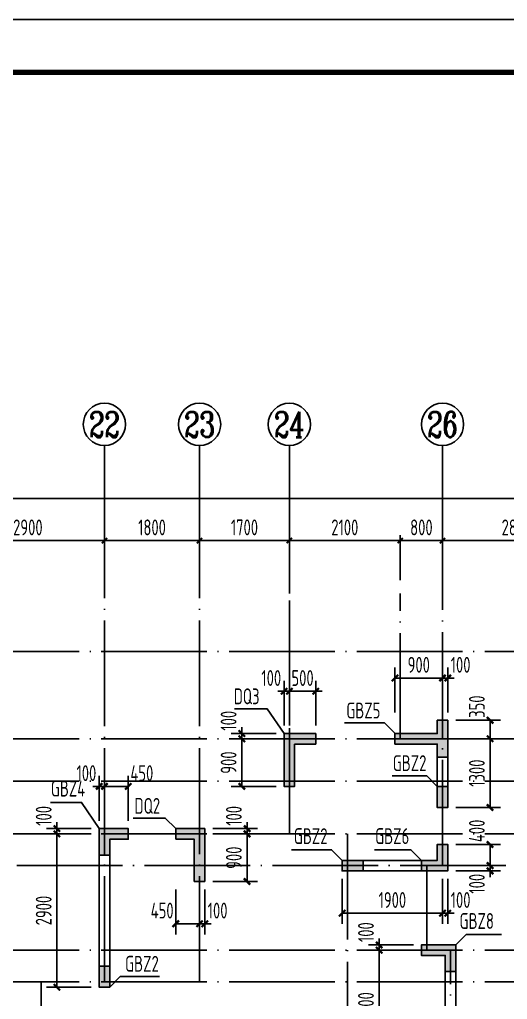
# Model space of a CAD drawing. Extents: x -1712635 to -854203, y -534641 to -21985.
# Drawn here: x -1332938 to -1323703, y -217615 to -199075 of the extents above; entities that cross this region are included whole.
import ezdxf
from ezdxf.enums import TextEntityAlignment as Align

# ---------------------------------------------------------------- set-up
doc = ezdxf.new("R2010")
doc.units = 0
doc.header["$LTSCALE"] = 1000
doc.linetypes.add('DOTE', pattern=[2.42, 2, -0.2, 0.02, -0.2])
doc.layers.get('0').update_dxf_attribs({"linetype": 'CONTINUOUS'})
doc.layers.get('Defpoints').update_dxf_attribs({"linetype": 'CONTINUOUS'})
for name, color, linetype in [('-TK', 7, 'CONTINUOUS'), ('A-AXIS', 1, 'CONTINUOUS'), ('A-DOTE', 10, 'DOTE'), ('AXIS_NUM', 7, 'CONTINUOUS'), ('S-Q墙实线', 6, 'CONTINUOUS'), ('S-Q墙标注', 3, 'CONTINUOUS'), ('S-X详图填充', 252, 'CONTINUOUS'), ('S-X详图实线', 4, 'CONTINUOUS'), ('S-Y一般标注', 3, 'CONTINUOUS'), ('S-Z柱编号', 6, 'CONTINUOUS')]:
    doc.layers.add(name, color=color, linetype=linetype)
doc.styles.add('TSSD_Axis', font='complex.shx', dxfattribs={"width": 0.7, "bigfont": 'hztxt.shx'})
doc.styles.add('TSSD_DIMENSION', font='Tssdeng.shx', dxfattribs={"width": 0.7, "bigfont": 'tssdchn.shx'})
doc.styles.add('TSSD_REIN', font='tssdeng.shx', dxfattribs={"width": 0.7, "height": 300, "bigfont": 'tssdchn.shx'})
doc.styles.add('结构文字', font='zstxt.shx', dxfattribs={"width": 0.7, "bigfont": 'zshz.shx'})
doc.dimstyles.new('STRUCK', dxfattribs={"dimtxt": 400, "dimasz": 121, "dimexe": 200, "dimexo": 150, "dimgap": 115, "dimtad": 1, "dimdec": 0, "dimdsep": 46, "dimtxsty": '结构文字', "dimblk": 'ARCHTICK', "dimcen": 400, "dimclrd": 3, "dimclre": 3, "dimclrt": 7, "dimadec": 0, "dimazin": 0, "dimtfac": 1, "dimtdec": 0, "dimtix": 1, "dimtmove": 2, "dimatfit": 3, "dimldrblk": '_DIMX', "dimfxl": 0, "dimtolj": 1, "dimtzin": 0, "dimarcsym": 0})
doc.dimstyles.new('TSSD_100_100', dxfattribs={"dimtxt": 300, "dimasz": 100, "dimexe": 100, "dimexo": 250, "dimgap": 100, "dimtad": 1, "dimdec": 0, "dimzin": 0, "dimdsep": 46, "dimtxsty": 'TSSD_DIMENSION', "dimblk": 'ARCHTICK', "dimcen": 0, "dimdle": 100, "dimclrt": 7, "dimadec": 0, "dimazin": 0, "dimtfac": 1, "dimtdec": 0, "dimtix": 1, "dimtmove": 2, "dimatfit": 3, "dimldrblk": 'ARCHTICK', "dimfxl": 0, "dimtolj": 1, "dimtzin": 0, "dimarcsym": 0})

# ---------------------------------------------------------------- blocks, each defined once
blk = doc.blocks.new('ts_axno')
at = {"color": 0, "linetype": 'ByBlock', "lineweight": -2}
blk.add_circle((0, 0), 0.5, dxfattribs=at)
at = {"color": 0, "linetype": 'ByBlock', "lineweight": -2, "style": 'TSSD_Axis', "width": 0.7}
blk.add_attdef('A', text='', height=0.6, dxfattribs=at).set_placement((0, 0), align=Align.MIDDLE_CENTER)
blk = doc.blocks.new('_ArchTick')
at = {"color": 0, "const_width": 0.35}
blk.add_lwpolyline([(-0.5, -0.5), (0.5, 0.5)], dxfattribs=at)
blk = doc.blocks.new('*D129')
at = {"layer": 'Defpoints', "color": 0}
for p in [(34300, 19250), (31400, 18250), (34300, 18250)]:
    blk.add_point(p, dxfattribs=at)
at = {"layer": 'S-Y一般标注', "color": 0, "lineweight": -2}
for p, q in [((31400, 18500), (31400, 19350)), ((34300, 18500), (34300, 19350)), ((31300, 19250), (34400, 19250))]:
    blk.add_line(p, q, dxfattribs=at)
at = {"layer": 'S-Y一般标注', "color": 0, "lineweight": -2, "xscale": 100, "yscale": 100, "zscale": 100, "rotation": 180}
blk.add_blockref('_ArchTick', (31400, 19250), dxfattribs=at)
at = {"layer": 'S-Y一般标注', "color": 0, "lineweight": -2, "xscale": 100, "yscale": 100, "zscale": 100}
blk.add_blockref('_ArchTick', (34300, 19250), dxfattribs=at)
at = {"layer": 'S-Y一般标注', "color": 7, "insert": (32850, 19500), "char_height": 300, "attachment_point": 5, "style": 'TSSD_DIMENSION'}
blk.add_mtext('\\A1;2900', dxfattribs=at)
blk = doc.blocks.new('*D130')
at = {"layer": 'Defpoints', "color": 0}
for p in [(36100, 19250), (34300, 18250), (36100, 18250)]:
    blk.add_point(p, dxfattribs=at)
at = {"layer": 'S-Y一般标注', "color": 0, "lineweight": -2}
for p, q in [((34300, 18500), (34300, 19350)), ((36100, 18500), (36100, 19350)), ((34200, 19250), (36200, 19250))]:
    blk.add_line(p, q, dxfattribs=at)
at = {"layer": 'S-Y一般标注', "color": 0, "lineweight": -2, "xscale": 100, "yscale": 100, "zscale": 100, "rotation": 180}
blk.add_blockref('_ArchTick', (34300, 19250), dxfattribs=at)
at = {"layer": 'S-Y一般标注', "color": 0, "lineweight": -2, "xscale": 100, "yscale": 100, "zscale": 100}
blk.add_blockref('_ArchTick', (36100, 19250), dxfattribs=at)
at = {"layer": 'S-Y一般标注', "color": 7, "insert": (35200, 19500), "char_height": 300, "attachment_point": 5, "style": 'TSSD_DIMENSION'}
blk.add_mtext('\\A1;1800', dxfattribs=at)
blk = doc.blocks.new('*D131')
at = {"layer": 'Defpoints', "color": 0}
for p in [(37800, 19250), (36100, 18250), (37800, 18250)]:
    blk.add_point(p, dxfattribs=at)
at = {"layer": 'S-Y一般标注', "color": 0, "lineweight": -2}
for p, q in [((36100, 18500), (36100, 19350)), ((37800, 18500), (37800, 19350)), ((36000, 19250), (37900, 19250))]:
    blk.add_line(p, q, dxfattribs=at)
at = {"layer": 'S-Y一般标注', "color": 0, "lineweight": -2, "xscale": 100, "yscale": 100, "zscale": 100, "rotation": 180}
blk.add_blockref('_ArchTick', (36100, 19250), dxfattribs=at)
at = {"layer": 'S-Y一般标注', "color": 0, "lineweight": -2, "xscale": 100, "yscale": 100, "zscale": 100}
blk.add_blockref('_ArchTick', (37800, 19250), dxfattribs=at)
at = {"layer": 'S-Y一般标注', "color": 7, "insert": (36950, 19500), "char_height": 300, "attachment_point": 5, "style": 'TSSD_DIMENSION'}
blk.add_mtext('\\A1;1700', dxfattribs=at)
blk = doc.blocks.new('*D132')
at = {"layer": 'Defpoints', "color": 0}
for p in [(40700, 19250), (39900, 18250), (40700, 18250)]:
    blk.add_point(p, dxfattribs=at)
at = {"layer": 'S-Y一般标注', "color": 0, "lineweight": -2}
for p, q in [((39900, 18500), (39900, 19350)), ((40700, 18500), (40700, 19350)), ((39800, 19250), (40800, 19250))]:
    blk.add_line(p, q, dxfattribs=at)
at = {"layer": 'S-Y一般标注', "color": 0, "lineweight": -2, "xscale": 100, "yscale": 100, "zscale": 100, "rotation": 180}
blk.add_blockref('_ArchTick', (39900, 19250), dxfattribs=at)
at = {"layer": 'S-Y一般标注', "color": 0, "lineweight": -2, "xscale": 100, "yscale": 100, "zscale": 100}
blk.add_blockref('_ArchTick', (40700, 19250), dxfattribs=at)
at = {"layer": 'S-Y一般标注', "color": 7, "insert": (40300, 19500), "char_height": 300, "attachment_point": 5, "style": 'TSSD_DIMENSION'}
blk.add_mtext('\\A1;800', dxfattribs=at)
blk = doc.blocks.new('*D133')
at = {"layer": 'Defpoints', "color": 0}
for p in [(43500, 19250), (40700, 18250), (43500, 18250)]:
    blk.add_point(p, dxfattribs=at)
at = {"layer": 'S-Y一般标注', "color": 0, "lineweight": -2}
for p, q in [((40700, 18500), (40700, 19350)), ((43500, 18500), (43500, 19350)), ((40600, 19250), (43600, 19250))]:
    blk.add_line(p, q, dxfattribs=at)
at = {"layer": 'S-Y一般标注', "color": 0, "lineweight": -2, "xscale": 100, "yscale": 100, "zscale": 100, "rotation": 180}
blk.add_blockref('_ArchTick', (40700, 19250), dxfattribs=at)
at = {"layer": 'S-Y一般标注', "color": 0, "lineweight": -2, "xscale": 100, "yscale": 100, "zscale": 100}
blk.add_blockref('_ArchTick', (43500, 19250), dxfattribs=at)
at = {"layer": 'S-Y一般标注', "color": 7, "insert": (42100, 19500), "char_height": 300, "attachment_point": 5, "style": 'TSSD_DIMENSION'}
blk.add_mtext('\\A1;2800', dxfattribs=at)
blk = doc.blocks.new('*D139')
at = {"layer": 'Defpoints', "color": 0}
for p in [(54600, 20050), (4600, 18250), (54600, 18250)]:
    blk.add_point(p, dxfattribs=at)
at = {"layer": 'S-Y一般标注', "color": 0, "lineweight": -2}
for p, q in [((4500, 20050), (54700, 20050)), ((4600, 18500), (4600, 20150)), ((54600, 18500), (54600, 20150))]:
    blk.add_line(p, q, dxfattribs=at)
at = {"layer": 'S-Y一般标注', "color": 0, "lineweight": -2, "xscale": 100, "yscale": 100, "zscale": 100, "rotation": 180}
blk.add_blockref('_ArchTick', (4600, 20050), dxfattribs=at)
at = {"layer": 'S-Y一般标注', "color": 0, "lineweight": -2, "xscale": 100, "yscale": 100, "zscale": 100}
blk.add_blockref('_ArchTick', (54600, 20050), dxfattribs=at)
at = {"layer": 'S-Y一般标注', "color": 7, "insert": (29600, 20300), "char_height": 300, "attachment_point": 5, "style": 'TSSD_DIMENSION'}
blk.add_mtext('\\A1;50000', dxfattribs=at)
blk = doc.blocks.new('*D152')
at = {"layer": 'Defpoints', "color": 0}
for p in [(39900, 19250), (37800, 18250), (39900, 18250)]:
    blk.add_point(p, dxfattribs=at)
at = {"layer": 'S-Y一般标注', "color": 0, "lineweight": -2}
for p, q in [((37800, 18500), (37800, 19350)), ((39900, 18500), (39900, 19350)), ((37700, 19250), (40000, 19250))]:
    blk.add_line(p, q, dxfattribs=at)
at = {"layer": 'S-Y一般标注', "color": 0, "lineweight": -2, "xscale": 100, "yscale": 100, "zscale": 100, "rotation": 180}
blk.add_blockref('_ArchTick', (37800, 19250), dxfattribs=at)
at = {"layer": 'S-Y一般标注', "color": 0, "lineweight": -2, "xscale": 100, "yscale": 100, "zscale": 100}
blk.add_blockref('_ArchTick', (39900, 19250), dxfattribs=at)
at = {"layer": 'S-Y一般标注', "color": 7, "insert": (38850, 19500), "char_height": 300, "attachment_point": 5, "style": 'TSSD_DIMENSION'}
blk.add_mtext('\\A1;2100', dxfattribs=at)
blk = doc.blocks.new('*D1892')
at = {"layer": 'Defpoints', "color": 0}
for p in [(-1332231, -214484), (-1331431, -214484), (-1331431, -217384)]:
    blk.add_point(p, dxfattribs=at)
at = {"layer": 'S-Q墙标注', "color": 3, "lineweight": -2}
for p, q in [((-1331581, -214484), (-1332431, -214484)), ((-1332231, -217384), (-1332231, -214484)), ((-1331581, -217384), (-1332431, -217384))]:
    blk.add_line(p, q, dxfattribs=at)
at = {"layer": 'S-Q墙标注', "color": 3, "lineweight": -2, "xscale": 121, "yscale": 121, "zscale": 121}
for p, rotation in [((-1332231, -214484), 90), ((-1332231, -217384), 270)]:
    blk.add_blockref('_ArchTick', p, dxfattribs=dict(at, rotation=rotation))
at = {"layer": 'S-Q墙标注', "color": 7, "insert": (-1332481, -215934), "char_height": 300, "attachment_point": 5, "rotation": 90, "style": 'TSSD_REIN'}
blk.add_mtext('\\A1;2900', dxfattribs=at)
blk = doc.blocks.new('_DIMX')
blk.add_line((-150, 0), (150, 0))
at = {"const_width": 50}
blk.add_lwpolyline([(-70, -70), (70, 70)], dxfattribs=at)
blk = doc.blocks.new('*D1893')
at = {"layer": 'Defpoints', "color": 0}
for p in [(-1332231, -214384), (-1331431, -214384), (-1331431, -214484)]:
    blk.add_point(p, dxfattribs=at)
at = {"layer": 'S-Q墙标注', "color": 3, "lineweight": -2}
for p, q in [((-1332231, -214384), (-1332231, -214263)), ((-1331581, -214384), (-1332431, -214384)), ((-1331581, -214484), (-1332431, -214484)), ((-1332231, -214484), (-1332231, -214384)), ((-1332231, -214484), (-1332231, -214605))]:
    blk.add_line(p, q, dxfattribs=at)
at = {"layer": 'S-Q墙标注', "color": 3, "lineweight": -2, "xscale": 121, "yscale": 121, "zscale": 121}
for p, rotation in [((-1332231, -214384), 270), ((-1332231, -214484), 90)]:
    blk.add_blockref('_ArchTick', p, dxfattribs=dict(at, rotation=rotation))
at = {"layer": 'S-Q墙标注', "color": 7, "insert": (-1332481, -214142), "char_height": 300, "attachment_point": 5, "rotation": 90, "style": 'TSSD_REIN'}
blk.add_mtext('\\A1;100', dxfattribs=at)
blk = doc.blocks.new('*D1894')
at = {"layer": 'Defpoints', "color": 0}
for p in [(-1331331, -213584), (-1331431, -214384), (-1331331, -214384)]:
    blk.add_point(p, dxfattribs=at)
at = {"layer": 'S-Q墙标注', "color": 3, "lineweight": -2}
for p, q in [((-1331431, -214234), (-1331431, -213384)), ((-1331331, -214234), (-1331331, -213384)), ((-1331431, -213584), (-1331552, -213584)), ((-1331431, -213584), (-1331331, -213584)), ((-1331331, -213584), (-1331210, -213584))]:
    blk.add_line(p, q, dxfattribs=at)
at = {"layer": 'S-Q墙标注', "color": 3, "lineweight": -2, "xscale": 121, "yscale": 121, "zscale": 121}
blk.add_blockref('_ArchTick', (-1331431, -213584), dxfattribs=at)
at = {"layer": 'S-Q墙标注', "color": 3, "lineweight": -2, "xscale": 121, "yscale": 121, "zscale": 121, "rotation": 180}
blk.add_blockref('_ArchTick', (-1331331, -213584), dxfattribs=at)
at = {"layer": 'S-Q墙标注', "color": 7, "insert": (-1331673, -213334), "char_height": 300, "attachment_point": 5, "style": 'TSSD_REIN'}
blk.add_mtext('\\A1;100', dxfattribs=at)
blk = doc.blocks.new('*D1895')
at = {"layer": 'Defpoints', "color": 0}
for p in [(-1330881, -213584), (-1331331, -214384), (-1330881, -214384)]:
    blk.add_point(p, dxfattribs=at)
at = {"layer": 'S-Q墙标注', "color": 3, "lineweight": -2}
for p, q in [((-1331331, -214234), (-1331331, -213384)), ((-1330881, -214234), (-1330881, -213384)), ((-1331331, -213584), (-1330881, -213584))]:
    blk.add_line(p, q, dxfattribs=at)
at = {"layer": 'S-Q墙标注', "color": 3, "lineweight": -2, "xscale": 121, "yscale": 121, "zscale": 121, "rotation": 180}
blk.add_blockref('_ArchTick', (-1331331, -213584), dxfattribs=at)
at = {"layer": 'S-Q墙标注', "color": 3, "lineweight": -2, "xscale": 121, "yscale": 121, "zscale": 121}
blk.add_blockref('_ArchTick', (-1330881, -213584), dxfattribs=at)
at = {"layer": 'S-Q墙标注', "color": 7, "insert": (-1330623, -213334), "char_height": 300, "attachment_point": 5, "style": 'TSSD_REIN'}
blk.add_mtext('\\A1;450', dxfattribs=at)
blk = doc.blocks.new('*D1896')
at = {"layer": 'Defpoints', "color": 0}
for p in [(-1329431, -214484), (-1328631, -214484), (-1329431, -215384)]:
    blk.add_point(p, dxfattribs=at)
at = {"layer": 'S-Q墙标注', "color": 3, "lineweight": -2}
for p, q in [((-1329281, -214484), (-1328431, -214484)), ((-1328631, -215384), (-1328631, -214484)), ((-1329281, -215384), (-1328431, -215384))]:
    blk.add_line(p, q, dxfattribs=at)
at = {"layer": 'S-Q墙标注', "color": 3, "lineweight": -2, "xscale": 121, "yscale": 121, "zscale": 121}
for p, rotation in [((-1328631, -214484), 90), ((-1328631, -215384), 270)]:
    blk.add_blockref('_ArchTick', p, dxfattribs=dict(at, rotation=rotation))
at = {"layer": 'S-Q墙标注', "color": 7, "insert": (-1328881, -214934), "char_height": 300, "attachment_point": 5, "rotation": 90, "style": 'TSSD_REIN'}
blk.add_mtext('\\A1;900', dxfattribs=at)
blk = doc.blocks.new('*D1897')
at = {"layer": 'Defpoints', "color": 0}
for p in [(-1329431, -214384), (-1329431, -214484), (-1328631, -214384)]:
    blk.add_point(p, dxfattribs=at)
at = {"layer": 'S-Q墙标注', "color": 3, "lineweight": -2}
for p, q in [((-1328631, -214384), (-1328631, -214263)), ((-1329281, -214384), (-1328431, -214384)), ((-1329281, -214484), (-1328431, -214484)), ((-1328631, -214484), (-1328631, -214384)), ((-1328631, -214484), (-1328631, -214605))]:
    blk.add_line(p, q, dxfattribs=at)
at = {"layer": 'S-Q墙标注', "color": 3, "lineweight": -2, "xscale": 121, "yscale": 121, "zscale": 121}
for p, rotation in [((-1328631, -214384), 270), ((-1328631, -214484), 90)]:
    blk.add_blockref('_ArchTick', p, dxfattribs=dict(at, rotation=rotation))
at = {"layer": 'S-Q墙标注', "color": 7, "insert": (-1328881, -214142), "char_height": 300, "attachment_point": 5, "rotation": 90, "style": 'TSSD_REIN'}
blk.add_mtext('\\A1;100', dxfattribs=at)
blk = doc.blocks.new('*D1898')
at = {"layer": 'Defpoints', "color": 0}
for p in [(-1329981, -215384), (-1329531, -215384), (-1329531, -216184)]:
    blk.add_point(p, dxfattribs=at)
at = {"layer": 'S-Q墙标注', "color": 3, "lineweight": -2}
for p, q in [((-1329981, -215534), (-1329981, -216384)), ((-1329531, -215534), (-1329531, -216384)), ((-1329981, -216184), (-1329531, -216184))]:
    blk.add_line(p, q, dxfattribs=at)
at = {"layer": 'S-Q墙标注', "color": 3, "lineweight": -2, "xscale": 121, "yscale": 121, "zscale": 121, "rotation": 180}
blk.add_blockref('_ArchTick', (-1329981, -216184), dxfattribs=at)
at = {"layer": 'S-Q墙标注', "color": 3, "lineweight": -2, "xscale": 121, "yscale": 121, "zscale": 121}
blk.add_blockref('_ArchTick', (-1329531, -216184), dxfattribs=at)
at = {"layer": 'S-Q墙标注', "color": 7, "insert": (-1330239, -215934), "char_height": 300, "attachment_point": 5, "style": 'TSSD_REIN'}
blk.add_mtext('\\A1;450', dxfattribs=at)
blk = doc.blocks.new('*D1899')
at = {"layer": 'Defpoints', "color": 0}
for p in [(-1329531, -215384), (-1329431, -215384), (-1329431, -216184)]:
    blk.add_point(p, dxfattribs=at)
at = {"layer": 'S-Q墙标注', "color": 3, "lineweight": -2}
for p, q in [((-1329531, -215534), (-1329531, -216384)), ((-1329431, -215534), (-1329431, -216384)), ((-1329531, -216184), (-1329652, -216184)), ((-1329531, -216184), (-1329431, -216184)), ((-1329431, -216184), (-1329310, -216184))]:
    blk.add_line(p, q, dxfattribs=at)
at = {"layer": 'S-Q墙标注', "color": 3, "lineweight": -2, "xscale": 121, "yscale": 121, "zscale": 121}
blk.add_blockref('_ArchTick', (-1329531, -216184), dxfattribs=at)
at = {"layer": 'S-Q墙标注', "color": 3, "lineweight": -2, "xscale": 121, "yscale": 121, "zscale": 121, "rotation": 180}
blk.add_blockref('_ArchTick', (-1329431, -216184), dxfattribs=at)
at = {"layer": 'S-Q墙标注', "color": 7, "insert": (-1329189, -215934), "char_height": 300, "attachment_point": 5, "style": 'TSSD_REIN'}
blk.add_mtext('\\A1;100', dxfattribs=at)
blk = doc.blocks.new('*D1900')
at = {"layer": 'Defpoints', "color": 0}
for p in [(-1324831, -215084), (-1324831, -215184), (-1324031, -215084)]:
    blk.add_point(p, dxfattribs=at)
at = {"layer": 'S-Q墙标注', "color": 3, "lineweight": -2}
for p, q in [((-1324031, -215084), (-1324031, -214963)), ((-1324681, -215084), (-1323831, -215084)), ((-1324681, -215184), (-1323831, -215184)), ((-1324031, -215184), (-1324031, -215084)), ((-1324031, -215184), (-1324031, -215305))]:
    blk.add_line(p, q, dxfattribs=at)
at = {"layer": 'S-Q墙标注', "color": 3, "lineweight": -2, "xscale": 121, "yscale": 121, "zscale": 121}
for p, rotation in [((-1324031, -215084), 270), ((-1324031, -215184), 90)]:
    blk.add_blockref('_ArchTick', p, dxfattribs=dict(at, rotation=rotation))
at = {"layer": 'S-Q墙标注', "color": 7, "insert": (-1324281, -215426), "char_height": 300, "attachment_point": 5, "rotation": 90, "style": 'TSSD_REIN'}
blk.add_mtext('\\A1;100', dxfattribs=at)
blk = doc.blocks.new('*D1901')
at = {"layer": 'Defpoints', "color": 0}
for p in [(-1324831, -214684), (-1324031, -214684), (-1324831, -215084)]:
    blk.add_point(p, dxfattribs=at)
at = {"layer": 'S-Q墙标注', "color": 3, "lineweight": -2}
for p, q in [((-1324681, -214684), (-1323831, -214684)), ((-1324031, -215084), (-1324031, -214684)), ((-1324681, -215084), (-1323831, -215084))]:
    blk.add_line(p, q, dxfattribs=at)
at = {"layer": 'S-Q墙标注', "color": 3, "lineweight": -2, "xscale": 121, "yscale": 121, "zscale": 121}
for p, rotation in [((-1324031, -214684), 90), ((-1324031, -215084), 270)]:
    blk.add_blockref('_ArchTick', p, dxfattribs=dict(at, rotation=rotation))
at = {"layer": 'S-Q墙标注', "color": 7, "insert": (-1324281, -214426), "char_height": 300, "attachment_point": 5, "rotation": 90, "style": 'TSSD_REIN'}
blk.add_mtext('\\A1;400', dxfattribs=at)
blk = doc.blocks.new('*D1902')
at = {"layer": 'Defpoints', "color": 0}
for p in [(-1326831, -215184), (-1324931, -215184), (-1324931, -215984)]:
    blk.add_point(p, dxfattribs=at)
at = {"layer": 'S-Q墙标注', "color": 3, "lineweight": -2}
for p, q in [((-1326831, -215334), (-1326831, -216184)), ((-1324931, -215334), (-1324931, -216184)), ((-1326831, -215984), (-1324931, -215984))]:
    blk.add_line(p, q, dxfattribs=at)
at = {"layer": 'S-Q墙标注', "color": 3, "lineweight": -2, "xscale": 121, "yscale": 121, "zscale": 121, "rotation": 180}
blk.add_blockref('_ArchTick', (-1326831, -215984), dxfattribs=at)
at = {"layer": 'S-Q墙标注', "color": 3, "lineweight": -2, "xscale": 121, "yscale": 121, "zscale": 121}
blk.add_blockref('_ArchTick', (-1324931, -215984), dxfattribs=at)
at = {"layer": 'S-Q墙标注', "color": 7, "insert": (-1325881, -215734), "char_height": 300, "attachment_point": 5, "style": 'TSSD_REIN'}
blk.add_mtext('\\A1;1900', dxfattribs=at)
blk = doc.blocks.new('*D1903')
at = {"layer": 'Defpoints', "color": 0}
for p in [(-1324931, -215184), (-1324831, -215184), (-1324831, -215984)]:
    blk.add_point(p, dxfattribs=at)
at = {"layer": 'S-Q墙标注', "color": 3, "lineweight": -2}
for p, q in [((-1324931, -215334), (-1324931, -216184)), ((-1324831, -215334), (-1324831, -216184)), ((-1324931, -215984), (-1325052, -215984)), ((-1324931, -215984), (-1324831, -215984)), ((-1324831, -215984), (-1324710, -215984))]:
    blk.add_line(p, q, dxfattribs=at)
at = {"layer": 'S-Q墙标注', "color": 3, "lineweight": -2, "xscale": 121, "yscale": 121, "zscale": 121}
blk.add_blockref('_ArchTick', (-1324931, -215984), dxfattribs=at)
at = {"layer": 'S-Q墙标注', "color": 3, "lineweight": -2, "xscale": 121, "yscale": 121, "zscale": 121, "rotation": 180}
blk.add_blockref('_ArchTick', (-1324831, -215984), dxfattribs=at)
at = {"layer": 'S-Q墙标注', "color": 7, "insert": (-1324589, -215734), "char_height": 300, "attachment_point": 5, "style": 'TSSD_REIN'}
blk.add_mtext('\\A1;100', dxfattribs=at)
blk = doc.blocks.new('*D1904')
at = {"layer": 'Defpoints', "color": 0}
for p in [(-1328731, -212684), (-1327931, -212684), (-1327931, -213584)]:
    blk.add_point(p, dxfattribs=at)
at = {"layer": 'S-Q墙标注', "color": 3, "lineweight": -2}
for p, q in [((-1328081, -212684), (-1328931, -212684)), ((-1328731, -213584), (-1328731, -212684)), ((-1328081, -213584), (-1328931, -213584))]:
    blk.add_line(p, q, dxfattribs=at)
at = {"layer": 'S-Q墙标注', "color": 3, "lineweight": -2, "xscale": 121, "yscale": 121, "zscale": 121}
for p, rotation in [((-1328731, -212684), 90), ((-1328731, -213584), 270)]:
    blk.add_blockref('_ArchTick', p, dxfattribs=dict(at, rotation=rotation))
at = {"layer": 'S-Q墙标注', "color": 7, "insert": (-1328981, -213134), "char_height": 300, "attachment_point": 5, "rotation": 90, "style": 'TSSD_REIN'}
blk.add_mtext('\\A1;900', dxfattribs=at)
blk = doc.blocks.new('*D1905')
at = {"layer": 'Defpoints', "color": 0}
for p in [(-1328731, -212584), (-1327931, -212584), (-1327931, -212684)]:
    blk.add_point(p, dxfattribs=at)
at = {"layer": 'S-Q墙标注', "color": 3, "lineweight": -2}
for p, q in [((-1328081, -212584), (-1328931, -212584)), ((-1328731, -212584), (-1328731, -212463)), ((-1328731, -212684), (-1328731, -212584)), ((-1328081, -212684), (-1328931, -212684)), ((-1328731, -212684), (-1328731, -212805))]:
    blk.add_line(p, q, dxfattribs=at)
at = {"layer": 'S-Q墙标注', "color": 3, "lineweight": -2, "xscale": 121, "yscale": 121, "zscale": 121}
for p, rotation in [((-1328731, -212584), 270), ((-1328731, -212684), 90)]:
    blk.add_blockref('_ArchTick', p, dxfattribs=dict(at, rotation=rotation))
at = {"layer": 'S-Q墙标注', "color": 7, "insert": (-1328981, -212342), "char_height": 300, "attachment_point": 5, "rotation": 90, "style": 'TSSD_REIN'}
blk.add_mtext('\\A1;100', dxfattribs=at)
blk = doc.blocks.new('*D1906')
at = {"layer": 'Defpoints', "color": 0}
for p in [(-1327831, -211784), (-1327931, -212584), (-1327831, -212584)]:
    blk.add_point(p, dxfattribs=at)
at = {"layer": 'S-Q墙标注', "color": 3, "lineweight": -2}
for p, q in [((-1327931, -212434), (-1327931, -211584)), ((-1327831, -212434), (-1327831, -211584)), ((-1327931, -211784), (-1328052, -211784)), ((-1327931, -211784), (-1327831, -211784)), ((-1327831, -211784), (-1327710, -211784))]:
    blk.add_line(p, q, dxfattribs=at)
at = {"layer": 'S-Q墙标注', "color": 3, "lineweight": -2, "xscale": 121, "yscale": 121, "zscale": 121}
blk.add_blockref('_ArchTick', (-1327931, -211784), dxfattribs=at)
at = {"layer": 'S-Q墙标注', "color": 3, "lineweight": -2, "xscale": 121, "yscale": 121, "zscale": 121, "rotation": 180}
blk.add_blockref('_ArchTick', (-1327831, -211784), dxfattribs=at)
at = {"layer": 'S-Q墙标注', "color": 7, "insert": (-1328173, -211534), "char_height": 300, "attachment_point": 5, "style": 'TSSD_REIN'}
blk.add_mtext('\\A1;100', dxfattribs=at)
blk = doc.blocks.new('*D1907')
at = {"layer": 'Defpoints', "color": 0}
for p in [(-1327331, -211784), (-1327831, -212584), (-1327331, -212584)]:
    blk.add_point(p, dxfattribs=at)
at = {"layer": 'S-Q墙标注', "color": 3, "lineweight": -2}
for p, q in [((-1327831, -212434), (-1327831, -211584)), ((-1327331, -212434), (-1327331, -211584)), ((-1327831, -211784), (-1327952, -211784)), ((-1327831, -211784), (-1327331, -211784)), ((-1327331, -211784), (-1327210, -211784))]:
    blk.add_line(p, q, dxfattribs=at)
at = {"layer": 'S-Q墙标注', "color": 3, "lineweight": -2, "xscale": 121, "yscale": 121, "zscale": 121}
blk.add_blockref('_ArchTick', (-1327831, -211784), dxfattribs=at)
at = {"layer": 'S-Q墙标注', "color": 3, "lineweight": -2, "xscale": 121, "yscale": 121, "zscale": 121, "rotation": 180}
blk.add_blockref('_ArchTick', (-1327331, -211784), dxfattribs=at)
at = {"layer": 'S-Q墙标注', "color": 7, "insert": (-1327581, -211534), "char_height": 300, "attachment_point": 5, "style": 'TSSD_REIN'}
blk.add_mtext('\\A1;500', dxfattribs=at)
blk = doc.blocks.new('*D1909')
at = {"layer": 'Defpoints', "color": 0}
for p in [(-1326131, -216684), (-1325331, -216684), (-1325331, -218784)]:
    blk.add_point(p, dxfattribs=at)
at = {"layer": 'S-Q墙标注', "color": 3, "lineweight": -2}
for p, q in [((-1325481, -216684), (-1326331, -216684)), ((-1326131, -218784), (-1326131, -216684)), ((-1325481, -218784), (-1326331, -218784))]:
    blk.add_line(p, q, dxfattribs=at)
at = {"layer": 'S-Q墙标注', "color": 3, "lineweight": -2, "xscale": 121, "yscale": 121, "zscale": 121}
for p, rotation in [((-1326131, -216684), 90), ((-1326131, -218784), 270)]:
    blk.add_blockref('_ArchTick', p, dxfattribs=dict(at, rotation=rotation))
at = {"layer": 'S-Q墙标注', "color": 7, "insert": (-1326381, -217734), "char_height": 300, "attachment_point": 5, "rotation": 90, "style": 'TSSD_REIN'}
blk.add_mtext('\\A1;2100', dxfattribs=at)
blk = doc.blocks.new('*D1910')
at = {"layer": 'Defpoints', "color": 0}
for p in [(-1326131, -216584), (-1325331, -216584), (-1325331, -216684)]:
    blk.add_point(p, dxfattribs=at)
at = {"layer": 'S-Q墙标注', "color": 3, "lineweight": -2}
for p, q in [((-1326131, -216584), (-1326131, -216463)), ((-1325481, -216584), (-1326331, -216584)), ((-1325481, -216684), (-1326331, -216684)), ((-1326131, -216684), (-1326131, -216584)), ((-1326131, -216684), (-1326131, -216805))]:
    blk.add_line(p, q, dxfattribs=at)
at = {"layer": 'S-Q墙标注', "color": 3, "lineweight": -2, "xscale": 121, "yscale": 121, "zscale": 121}
for p, rotation in [((-1326131, -216584), 270), ((-1326131, -216684), 90)]:
    blk.add_blockref('_ArchTick', p, dxfattribs=dict(at, rotation=rotation))
at = {"layer": 'S-Q墙标注', "color": 7, "insert": (-1326381, -216342), "char_height": 300, "attachment_point": 5, "rotation": 90, "style": 'TSSD_REIN'}
blk.add_mtext('\\A1;100', dxfattribs=at)
blk = doc.blocks.new('*D2485')
at = {"layer": 'Defpoints', "color": 0}
for p in [(-1324831, -212684), (-1324031, -212684), (-1324831, -213984)]:
    blk.add_point(p, dxfattribs=at)
at = {"layer": 'S-Q墙标注', "color": 3, "lineweight": -2}
for p, q in [((-1324681, -212684), (-1323831, -212684)), ((-1324031, -213984), (-1324031, -212684)), ((-1324681, -213984), (-1323831, -213984))]:
    blk.add_line(p, q, dxfattribs=at)
at = {"layer": 'S-Q墙标注', "color": 3, "lineweight": -2, "xscale": 121, "yscale": 121, "zscale": 121}
for p, rotation in [((-1324031, -212684), 90), ((-1324031, -213984), 270)]:
    blk.add_blockref('_ArchTick', p, dxfattribs=dict(at, rotation=rotation))
at = {"layer": 'S-Q墙标注', "color": 7, "insert": (-1324281, -213334), "char_height": 300, "attachment_point": 5, "rotation": 90, "style": 'TSSD_REIN'}
blk.add_mtext('\\A1;1300', dxfattribs=at)
blk = doc.blocks.new('*D2486')
at = {"layer": 'Defpoints', "color": 0}
for p in [(-1324831, -212334), (-1324031, -212334), (-1324831, -212684)]:
    blk.add_point(p, dxfattribs=at)
at = {"layer": 'S-Q墙标注', "color": 3, "lineweight": -2}
for p, q in [((-1324681, -212334), (-1323831, -212334)), ((-1324031, -212684), (-1324031, -212334)), ((-1324681, -212684), (-1323831, -212684))]:
    blk.add_line(p, q, dxfattribs=at)
at = {"layer": 'S-Q墙标注', "color": 3, "lineweight": -2, "xscale": 121, "yscale": 121, "zscale": 121}
for p, rotation in [((-1324031, -212334), 90), ((-1324031, -212684), 270)]:
    blk.add_blockref('_ArchTick', p, dxfattribs=dict(at, rotation=rotation))
at = {"layer": 'S-Q墙标注', "color": 7, "insert": (-1324281, -212076), "char_height": 300, "attachment_point": 5, "rotation": 90, "style": 'TSSD_REIN'}
blk.add_mtext('\\A1;350', dxfattribs=at)
blk = doc.blocks.new('*D2487')
at = {"layer": 'Defpoints', "color": 0}
for p in [(-1324931, -211534), (-1325831, -212334), (-1324931, -212334)]:
    blk.add_point(p, dxfattribs=at)
at = {"layer": 'S-Q墙标注', "color": 3, "lineweight": -2}
for p, q in [((-1325831, -212184), (-1325831, -211334)), ((-1324931, -212184), (-1324931, -211334)), ((-1325831, -211534), (-1324931, -211534))]:
    blk.add_line(p, q, dxfattribs=at)
at = {"layer": 'S-Q墙标注', "color": 3, "lineweight": -2, "xscale": 121, "yscale": 121, "zscale": 121, "rotation": 180}
blk.add_blockref('_ArchTick', (-1325831, -211534), dxfattribs=at)
at = {"layer": 'S-Q墙标注', "color": 3, "lineweight": -2, "xscale": 121, "yscale": 121, "zscale": 121}
blk.add_blockref('_ArchTick', (-1324931, -211534), dxfattribs=at)
at = {"layer": 'S-Q墙标注', "color": 7, "insert": (-1325381, -211284), "char_height": 300, "attachment_point": 5, "style": 'TSSD_REIN'}
blk.add_mtext('\\A1;900', dxfattribs=at)
blk = doc.blocks.new('*D2488')
at = {"layer": 'Defpoints', "color": 0}
for p in [(-1324831, -211534), (-1324931, -212334), (-1324831, -212334)]:
    blk.add_point(p, dxfattribs=at)
at = {"layer": 'S-Q墙标注', "color": 3, "lineweight": -2}
for p, q in [((-1324931, -212184), (-1324931, -211334)), ((-1324831, -212184), (-1324831, -211334)), ((-1324931, -211534), (-1325052, -211534)), ((-1324931, -211534), (-1324831, -211534)), ((-1324831, -211534), (-1324710, -211534))]:
    blk.add_line(p, q, dxfattribs=at)
at = {"layer": 'S-Q墙标注', "color": 3, "lineweight": -2, "xscale": 121, "yscale": 121, "zscale": 121}
blk.add_blockref('_ArchTick', (-1324931, -211534), dxfattribs=at)
at = {"layer": 'S-Q墙标注', "color": 3, "lineweight": -2, "xscale": 121, "yscale": 121, "zscale": 121, "rotation": 180}
blk.add_blockref('_ArchTick', (-1324831, -211534), dxfattribs=at)
at = {"layer": 'S-Q墙标注', "color": 7, "insert": (-1324589, -211284), "char_height": 300, "attachment_point": 5, "style": 'TSSD_REIN'}
blk.add_mtext('\\A1;100', dxfattribs=at)
blk = doc.blocks.new('A1')
blk.add_lwpolyline([(0, 59400), (0, 0), (84100, 0), (84100, 59400)], close=True)
at = {"const_width": 100}
blk.add_lwpolyline([(2500, 58400), (2500, 1000), (83100, 1000), (83100, 58400)], close=True, dxfattribs=at)
blk = doc.blocks.new('20210726.16395156')
at = {"layer": 'A-AXIS'}
for p, q in [((34300, 18249.9), (34300, 21049.9)), ((36100, 18249.9), (36100, 21049.9)), ((37800, 18249.9), (37800, 21049.9)), ((40700, 18249.9), (40700, 21049.9))]:
    blk.add_line(p, q, dxfattribs=at)
at = {"layer": 'A-DOTE'}
for p, q in [((34300, 10900), (34300, 18249.9)), ((36100, 10900), (36100, 18249.9)), ((37800, 13700), (37800, 18249.9)), ((39900, 15500), (39900, 18249.9)), ((40700, 13100.3), (40700, 18249.9)), ((55600, 17150), (3600, 17150)), ((55600, 15500), (3600, 15500)), ((55600, 14700), (3600, 14700)), ((55600, 13700), (3600, 13700)), ((38900.2, 13700), (38900, 3600)), ((3600, 13100.3), (55600, 13100.3)), ((40400, 11500), (40400, 13100)), ((55600, 11500), (3600, 11500)), ((40850, 3600.2), (40850, 11500)), ((55600, 10900), (3600, 10900)), ((33100, 10900), (33100, 3600))]:
    blk.add_line(p, q, dxfattribs=at)
at = {"layer": 'A-AXIS'}
ref = blk.add_blockref('ts_axno', (34300, 21449.9), dxfattribs=dict(at, xscale=800, yscale=800, zscale=800))
ref.add_attrib('14', '22', dxfattribs={"layer": 'AXIS_NUM', "height": 480, "style": 'TSSD_Axis', "width": 0.7}).set_placement((34300, 21449.9), align=Align.MIDDLE_CENTER)
ref = blk.add_blockref('ts_axno', (36100, 21449.9), dxfattribs=dict(at, xscale=800, yscale=800, zscale=800))
ref.add_attrib('15', '23', dxfattribs={"layer": 'AXIS_NUM', "height": 480, "style": 'TSSD_Axis', "width": 0.7}).set_placement((36100, 21449.9), align=Align.MIDDLE_CENTER)
ref = blk.add_blockref('ts_axno', (37800, 21449.9), dxfattribs=dict(at, xscale=800, yscale=800, zscale=800))
ref.add_attrib('16', '24', dxfattribs={"layer": 'AXIS_NUM', "height": 480, "style": 'TSSD_Axis', "width": 0.7}).set_placement((37800, 21449.9), align=Align.MIDDLE_CENTER)
ref = blk.add_blockref('ts_axno', (40700, 21449.9), dxfattribs=dict(at, xscale=800, yscale=800, zscale=800))
ref.add_attrib('17', '26', dxfattribs={"layer": 'AXIS_NUM', "height": 480, "style": 'TSSD_Axis', "width": 0.7}).set_placement((40700, 21449.9), align=Align.MIDDLE_CENTER)
at = {"layer": 'S-Y一般标注'}
for base, p1, p2, picture, middle in [((54600, 20049.9), (4600, 18249.9), (54600, 18249.9), '*D139', (29600, 20299.9)), ((34300, 19249.9), (31400, 18249.9), (34300, 18249.9), '*D129', (32850, 19499.9)), ((36100, 19249.9), (34300, 18249.9), (36100, 18249.9), '*D130', (35200, 19499.9)), ((37800, 19249.9), (36100, 18249.9), (37800, 18249.9), '*D131', (36950, 19499.9)), ((39900, 19249.9), (37800, 18249.9), (39900, 18249.9), '*D152', (38850, 19499.9)), ((40700, 19249.9), (39900, 18249.9), (40700, 18249.9), '*D132', (40300, 19499.9)), ((43500, 19249.9), (40700, 18249.9), (43500, 18249.9), '*D133', (42100, 19499.9))]:
    dim = blk.add_linear_dim(base=base, p1=p1, p2=p2, dimstyle='TSSD_100_100', dxfattribs=at)
    dim.commit()
    dim.dimension.update_dxf_attribs({"geometry": picture, "text_midpoint": middle})

msp = doc.modelspace()

# ---------------------------------------------------------------- hatches: boundary and pattern name
at = {"layer": 'S-X详图填充'}
h = msp.add_hatch(color=256, dxfattribs=at)
h.dxf.hatch_style = 1
h.paths.add_polyline_path([(-1325030.99, -213034.33), (-1324830.99, -213034.33), (-1324830.99, -212333.87), (-1325030.99, -212333.87), (-1325030.99, -212583.87), (-1325831.11, -212583.87), (-1325831.11, -212783.87), (-1325030.99, -212783.87)])
h = msp.add_hatch(color=256, dxfattribs=at)
h.dxf.hatch_style = 1
h.paths.add_polyline_path([(-1327730.99, -212783.87), (-1327331.07, -212783.87), (-1327331.07, -212583.87), (-1327930.99, -212583.87), (-1327930.99, -213583.87), (-1327730.99, -213583.87)])
h = msp.add_hatch(color=256, dxfattribs=at)
h.dxf.hatch_style = 1
h.paths.add_polyline_path([(-1324830.99, -213583.87), (-1325030.99, -213583.87), (-1325030.99, -213983.87), (-1324830.99, -213983.87)])
h = msp.add_hatch(color=256, dxfattribs=at)
h.dxf.hatch_style = 1
h.paths.add_polyline_path([(-1331430.99, -214883.87), (-1331230.99, -214883.87), (-1331230.99, -214583.87), (-1330880.99, -214583.87), (-1330880.99, -214383.87), (-1331430.99, -214383.87)])
h = msp.add_hatch(color=256, dxfattribs=at)
h.dxf.hatch_style = 1
h.paths.add_polyline_path([(-1329980.9, -214583.87), (-1329630.99, -214583.87), (-1329630.99, -215383.87), (-1329430.99, -215383.87), (-1329430.99, -214383.87), (-1329980.9, -214383.87)])
h = msp.add_hatch(color=256, dxfattribs=at)
h.dxf.hatch_style = 1
h.paths.add_polyline_path([(-1325330.99, -214983.6), (-1325330.99, -215183.6), (-1324830.99, -215183.6), (-1324830.99, -214683.6), (-1325030.99, -214683.6), (-1325030.99, -214983.6)])
h = msp.add_hatch(color=256, dxfattribs=at)
h.dxf.hatch_style = 1
h.paths.add_polyline_path([(-1326430.99, -215183.6), (-1326430.99, -214983.6), (-1326830.99, -214983.6), (-1326830.99, -215183.6)])
h = msp.add_hatch(color=256, dxfattribs=at)
h.dxf.hatch_style = 1
h.paths.add_polyline_path([(-1324880.99, -217083.87), (-1324680.99, -217083.87), (-1324680.99, -216583.87), (-1325331.05, -216583.87), (-1325331.05, -216783.87), (-1324880.99, -216783.87)])
h = msp.add_hatch(color=256, dxfattribs=at)
h.dxf.hatch_style = 1
h.paths.add_polyline_path([(-1331230.99, -216983.87), (-1331430.99, -216983.87), (-1331430.99, -217383.87), (-1331230.99, -217383.87)])

# ---------------------------------------------------------------- linework, layer by layer
at = {"layer": 'S-Q墙实线'}
msp.add_lwpolyline([(-1324830.99, -212683.87), (-1324830.99, -212333.87), (-1325030.99, -212333.87), (-1325030.99, -212583.87), (-1325831.11, -212583.87), (-1325831.11, -212783.87), (-1325030.99, -212783.87), (-1325030.99, -213983.87), (-1324830.99, -213983.87), (-1324830.99, -212683.87)], dxfattribs=at)
for points in [[(-1327730.99, -212783.87), (-1327331.07, -212783.87), (-1327331.07, -212583.87), (-1327930.99, -212583.87), (-1327930.99, -213583.87), (-1327730.99, -213583.87)], [(-1331230.99, -217383.87), (-1331230.99, -214583.87), (-1330880.99, -214583.87), (-1330880.99, -214383.87), (-1331430.99, -214383.87), (-1331430.99, -217383.87)], [(-1329980.9, -214583.87), (-1329630.99, -214583.87), (-1329630.99, -215383.87), (-1329430.99, -215383.87), (-1329430.99, -214383.87), (-1329980.9, -214383.87)], [(-1326830.99, -215183.6), (-1325231.05, -215183.6), (-1324830.99, -215183.6), (-1324830.99, -214683.6), (-1325030.99, -214683.6), (-1325030.99, -214983.6), (-1325231.05, -214983.6), (-1326830.99, -214983.6)], [(-1324880.99, -216783.87), (-1324880.99, -218883.87), (-1324480.99, -218883.87), (-1324480.99, -218683.87), (-1324680.99, -218683.87), (-1324680.99, -216583.87), (-1325331.05, -216583.87), (-1325331.05, -216783.87)]]:
    msp.add_lwpolyline(points, close=True, dxfattribs=at)
at = {"layer": 'S-X详图实线'}
for points in [[(-1325030.99, -213034.33), (-1324830.99, -213034.33), (-1324830.99, -212333.87), (-1325030.99, -212333.87), (-1325030.99, -212583.87), (-1325831.11, -212583.87), (-1325831.11, -212783.87), (-1325030.99, -212783.87), (-1325030.99, -212783.87)], [(-1327730.99, -212783.87), (-1327331.07, -212783.87), (-1327331.07, -212583.87), (-1327930.99, -212583.87), (-1327930.99, -213583.87), (-1327730.99, -213583.87), (-1327730.99, -212783.87)], [(-1324830.99, -213583.87), (-1325030.99, -213583.87), (-1325030.99, -213983.87), (-1324830.99, -213983.87), (-1324830.99, -213583.87)], [(-1331430.99, -214883.87), (-1331230.99, -214883.87), (-1331230.99, -214583.87), (-1330880.99, -214583.87), (-1330880.99, -214383.87), (-1331430.99, -214383.87), (-1331430.99, -214883.87)], [(-1329980.9, -214583.87), (-1329630.99, -214583.87), (-1329630.99, -215383.87), (-1329430.99, -215383.87), (-1329430.99, -214383.87), (-1329980.9, -214383.87), (-1329980.9, -214583.87)], [(-1325330.99, -214983.6), (-1325330.99, -215183.6), (-1324830.99, -215183.6), (-1324830.99, -214683.6), (-1325030.99, -214683.6), (-1325030.99, -214983.6), (-1325330.99, -214983.6)], [(-1326430.99, -215183.6), (-1326430.99, -214983.6), (-1326830.99, -214983.6), (-1326830.99, -215183.6), (-1326430.99, -215183.6)], [(-1324880.99, -217083.87), (-1324680.99, -217083.87), (-1324680.99, -216583.87), (-1325331.05, -216583.87), (-1325331.05, -216783.87), (-1324880.99, -216783.87), (-1324880.99, -217083.87)], [(-1331230.99, -216983.87), (-1331430.99, -216983.87), (-1331430.99, -217383.87), (-1331230.99, -217383.87), (-1331230.99, -216983.87)]]:
    msp.add_lwpolyline(points, close=True, dxfattribs=at)
at = {"layer": 'S-Z柱编号', "color": 7}
for points in [[(-1327930.99, -212583.87), (-1328250.69, -212118.81), (-1328871.48, -212118.81)], [(-1325830.66, -212583.87), (-1326030.66, -212383.87), (-1326789.03, -212383.87)], [(-1325030.99, -213583.87), (-1325230.99, -213383.87), (-1325881.53, -213383.87)], [(-1331430.98, -214383.87), (-1331763.41, -213887.24), (-1332353.26, -213887.24)], [(-1329980.89, -214383.87), (-1330180.89, -214183.87), (-1330786.9, -214183.87)], [(-1326830.99, -214983.6), (-1327030.99, -214783.6), (-1327792.82, -214783.6)], [(-1325330.99, -214983.6), (-1325530.99, -214783.6), (-1326218.77, -214783.6)], [(-1324680.99, -216583.87), (-1324480.99, -216383.87), (-1323812.34, -216383.87)], [(-1331230.98, -217383.87), (-1331030.98, -217183.87), (-1330290.64, -217183.87)]]:
    msp.add_lwpolyline(points, dxfattribs=at)

# ---------------------------------------------------------------- block references
at = {"layer": '-TK'}
msp.add_blockref('A1', (-1375868.9, -258475.41), dxfattribs=at)
at = {"layer": 'A-DOTE'}
msp.add_blockref('20210726.16395156', (-1365630.99, -228183.92), dxfattribs=at)

# ---------------------------------------------------------------- texts
at = {"layer": 'S-Z柱编号', "color": 7, "style": 'TSSD_REIN', "width": 0.7}
for s, p in [('DQ3', (-1328884.12, -212120.25)), ('GBZ5', (-1326752.58, -212388.35)), ('GBZ2', (-1325872.18, -213384.72)), ('GBZ4', (-1332344.82, -213865.69)), ('DQ2', (-1330761.98, -214193.14)), ('GBZ2', (-1327744.83, -214765.37)), ('GBZ6', (-1326205.37, -214765.37)), ('GBZ8', (-1324607.95, -216371.07)), ('GBZ2', (-1330939.05, -217181.15))]:
    msp.add_text(s, height=300, dxfattribs=at).set_placement(p, align=Align.BOTTOM_LEFT)

# ---------------------------------------------------------------- dimensions: what is measured, and where the dimension line sits
at = {"layer": 'S-Q墙标注'}
for base, p1, p2, picture, middle in [((-1324931, -211533.87), (-1325831.11, -212333.87), (-1324931, -212333.87), '*D2487', (-1325381.05, -211283.87)), ((-1327331.07, -211783.87), (-1327830.99, -212583.87), (-1327331.07, -212583.87), '*D1907', (-1327581.03, -211533.87)), ((-1324930.99, -215983.6), (-1326830.99, -215183.6), (-1324930.99, -215183.6), '*D1902', (-1325880.99, -215733.6))]:
    dim = msp.add_linear_dim(base=base, p1=p1, p2=p2, dimstyle='STRUCK', override={"dimtxt": 300, "dimgap": 100, "dimtxsty": 'TSSD_REIN'}, dxfattribs=at)
    dim.commit()
    dim.dimension.update_dxf_attribs({"geometry": picture, "text_midpoint": middle})
for base, p1, p2, picture, middle in [((-1324830.99, -211533.87), (-1324931, -212333.87), (-1324830.99, -212333.87), '*D2488', (-1324589.06, -211283.87)), ((-1327830.99, -211783.87), (-1327930.99, -212583.87), (-1327830.99, -212583.87), '*D1906', (-1328172.91, -211533.87)), ((-1331330.99, -213583.87), (-1331430.98, -214383.87), (-1331330.99, -214383.87), '*D1894', (-1331672.9, -213333.87)), ((-1330880.98, -213583.87), (-1331330.99, -214383.87), (-1330880.98, -214383.87), '*D1895', (-1330622.9, -213333.87)), ((-1324830.99, -215983.6), (-1324930.99, -215183.6), (-1324830.99, -215183.6), '*D1903', (-1324589.07, -215733.6)), ((-1329530.99, -216183.87), (-1329980.9, -215383.87), (-1329530.99, -215383.87), '*D1898', (-1330238.97, -215933.87)), ((-1329430.98, -216183.87), (-1329530.99, -215383.87), (-1329430.98, -215383.87), '*D1899', (-1329189.05, -215933.87))]:
    dim = msp.add_linear_dim(base=base, p1=p1, p2=p2, dimstyle='STRUCK', override={"dimtxt": 300, "dimgap": 100, "dimtxsty": 'TSSD_REIN'}, dxfattribs=at)
    dim.commit()
    dim.dimension.update_dxf_attribs({"geometry": picture, "text_midpoint": middle, "dimtype": 160})
for base, p1, p2, picture, middle in [((-1324030.99, -212333.87), (-1324830.99, -212683.87), (-1324830.99, -212333.87), '*D2486', (-1324280.99, -212075.8)), ((-1328730.99, -212583.87), (-1327930.99, -212683.87), (-1327930.99, -212583.87), '*D1905', (-1328980.99, -212341.95)), ((-1332230.98, -214383.87), (-1331430.98, -214483.87), (-1331430.98, -214383.87), '*D1893', (-1332480.98, -214141.95)), ((-1328630.98, -214383.87), (-1329430.98, -214483.87), (-1329430.98, -214383.87), '*D1897', (-1328880.98, -214141.95)), ((-1324030.99, -214683.6), (-1324830.99, -215083.6), (-1324830.99, -214683.6), '*D1901', (-1324280.99, -214425.53)), ((-1324030.99, -215083.6), (-1324830.99, -215183.6), (-1324830.99, -215083.6), '*D1900', (-1324280.99, -215425.53)), ((-1326131.05, -216583.87), (-1325331.05, -216683.87), (-1325331.05, -216583.87), '*D1910', (-1326381.05, -216341.95))]:
    dim = msp.add_linear_dim(base=base, p1=p1, p2=p2, angle=90, dimstyle='STRUCK', override={"dimtxt": 300, "dimgap": 100, "dimtxsty": 'TSSD_REIN'}, dxfattribs=at)
    dim.commit()
    dim.dimension.update_dxf_attribs({"geometry": picture, "text_midpoint": middle, "dimtype": 160})
for base, p1, p2, picture, middle in [((-1328730.99, -212683.87), (-1327930.99, -213583.87), (-1327930.99, -212683.87), '*D1904', (-1328980.99, -213133.87)), ((-1324030.99, -212683.87), (-1324830.99, -213983.87), (-1324830.99, -212683.87), '*D2485', (-1324280.99, -213333.87)), ((-1332230.98, -214483.87), (-1331430.98, -217383.87), (-1331430.98, -214483.87), '*D1892', (-1332480.98, -215933.87)), ((-1328630.98, -214483.87), (-1329430.98, -215383.87), (-1329430.98, -214483.87), '*D1896', (-1328880.98, -214933.87)), ((-1326131.05, -216683.87), (-1325331.05, -218783.87), (-1325331.05, -216683.87), '*D1909', (-1326381.05, -217733.87))]:
    dim = msp.add_linear_dim(base=base, p1=p1, p2=p2, angle=90, dimstyle='STRUCK', override={"dimtxt": 300, "dimgap": 100, "dimtxsty": 'TSSD_REIN'}, dxfattribs=at)
    dim.commit()
    dim.dimension.update_dxf_attribs({"geometry": picture, "text_midpoint": middle})

doc.saveas('drawing.dxf')
